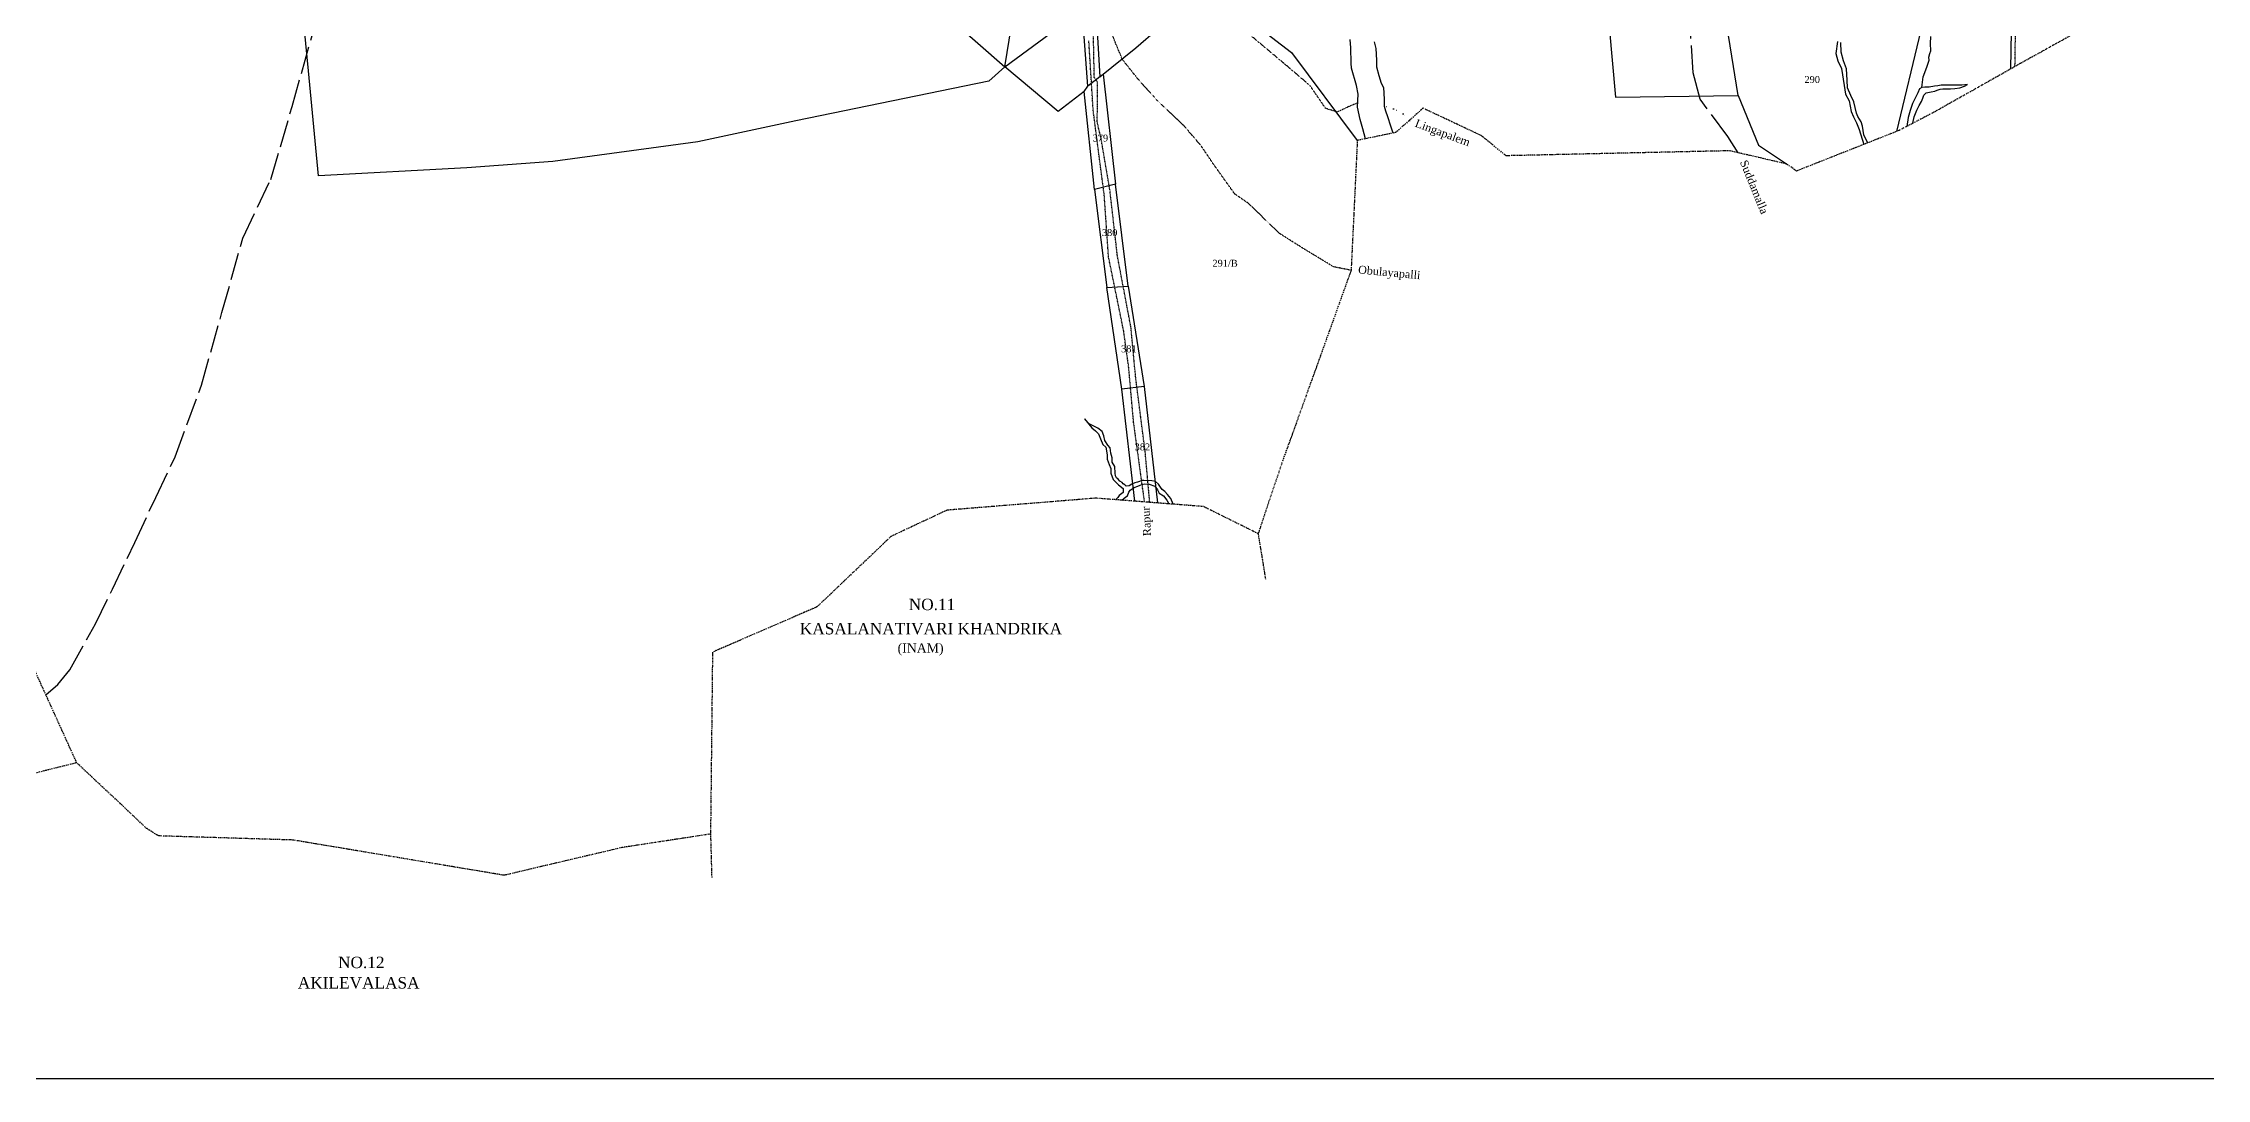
# Model space of a CAD drawing. Header units: millimetres. Extents: x -198 to 1953, y -1438 to 736.
# Drawn here: x 280 to 1226, y -1438 to -985 of the extents above; entities that cross this region are included whole.
import ezdxf

# ---------------------------------------------------------------- set-up
doc = ezdxf.new("R2010")
doc.units = ezdxf.units.MM
doc.header["$MEASUREMENT"] = 0
for name, pattern in [('ACAD_ISO02W100', [15, 12, -3]), ('ACAD_ISO07W100', [3, 0, -3]), ('BORDER', [1.75, 0.5, -0.25, 0.5, -0.25, 0, -0.25])]:
    doc.linetypes.add(name, pattern=pattern)
for name, color, linetype in [('CARTTRACK', 30, 'ACAD_ISO02W100'), ('NALA', 4, 'Continuous'), ('SURVEY_BND', 7, 'Continuous'), ('SURVEY_NO', 7, 'Continuous')]:
    doc.layers.add(name, color=color, linetype=linetype)
doc.layers.add('FOOTPATH', color=150, linetype='ACAD_ISO07W100', lineweight=30)
doc.layers.add('VILL_BOUNDARY', color=6, linetype='BORDER', lineweight=30)
doc.styles.get("Standard").update_dxf_attribs({"font": 'TIMES.TTF'})

msp = doc.modelspace()

# ---------------------------------------------------------------- linework, layer by layer
at = {"lineweight": 30}
msp.add_lwpolyline([(-197.59, 735.53), (1952.81, 735.53), (1952.81, -1437.51), (-197.59, -1437.51)], close=True, dxfattribs=at)
at = {"layer": 'CARTTRACK'}
for points in [[(1020.98, -1032.57), (1016.45, -1025.4), (1004.34, -1009.16), (1001.27, -997.64), (999.64, -972.11), (997.66, -958.89), (988.74, -936.82), (969.41, -908.99), (952.79, -885.37), (929.91, -854.74), (908.22, -825.73), (891.34, -801.75), (886.01, -792.62), (858.12, -760.28), (844.77, -742.89), (839.94, -736.48)], [(280.76, -1269.69), (286.01, -1265.15), (291.26, -1258.64), (302.39, -1238.58), (309.82, -1223.48), (319.64, -1202.98), (328.75, -1183.3), (337.27, -1165.6), (348.78, -1134.15), (357.73, -1102.41), (366.84, -1069.94), (379.06, -1044.31), (388.45, -1012.28), (397.92, -978.71), (403.38, -942.6), (405.72, -906.27), (409.79, -862.24), (411.22, -843.09)]]:
    msp.add_lwpolyline(points, dxfattribs=at)
at = {"layer": 'FOOTPATH', "ltscale": 0.002}
for points in [[(851.67, -1083.98), (844.06, -1082.47), (831.23, -1074.73), (820.31, -1067.83), (806.79, -1054.73), (800.74, -1050.56), (791.93, -1038.21), (785.97, -1029.41), (778.73, -1020.99), (766.54, -1009.35), (758.45, -1000.37), (751.68, -991.84), (748.47, -984.21), (742.95, -969.82), (738.06, -964.04), (734.86, -963.06), (732.99, -954.46), (728.18, -940.95), (722.93, -926.56), (721.69, -923.36)], [(1142.07, -994.88), (1142.38, -973.92)], [(761.3, -1185.29), (756.54, -1150.52), (754.36, -1126.27), (752.18, -1110.49), (745.57, -1078.16), (743.69, -1051.14), (738.85, -1014.06), (736.96, -983.69)], [(763.59, -1185.47), (761.66, -1163.95), (757.4, -1130.56), (755.38, -1109.02), (749.42, -1077.54), (746.17, -1048.98), (742.24, -1025.99), (740.55, -1019.09), (740.78, -1010.9), (740.66, -1001.59), (739.32, -999.68), (738.98, -981.69)], [(854.5, -1010.8), (850.4, -1012.49), (845.7, -1014.77), (840.52, -1013.18), (833.69, -1003.18), (822.85, -993.95), (807.72, -981.26)]]:
    msp.add_lwpolyline(points, dxfattribs=at)
at = {"layer": 'FOOTPATH'}
msp.add_lwpolyline([(877.15, -1018.42), (874.43, -1015.53), (870.22, -1013.39), (866.29, -1012.29)], dxfattribs=at)
at = {"layer": 'NALA'}
for points in [[(857.91, -1026.44), (856.77, -1022.1), (855.61, -1018.05), (854.4, -1012.62), (854.71, -1006.93), (853.98, -1003.12), (851.79, -995.58), (851.71, -993.39), (851.54, -986.74), (851.3, -983.11)], [(870.05, -1023.97), (869.03, -1021.01), (867.79, -1016.83), (866.8, -1014.41), (866.29, -1012.29), (866.21, -1009.36), (866.13, -1006.32), (865.98, -1004.2), (865.02, -1002.24), (863.91, -998.88), (862.87, -995.19), (862.87, -992.14), (862.58, -986.91), (861.91, -984.01)], [(1064.47, -983.89), (1063.78, -989.14), (1064.52, -992.32), (1066.22, -995.77), (1067.29, -1003.23), (1067.87, -1007), (1069.52, -1009.92), (1070.43, -1014.5), (1071.44, -1016.83), (1072.77, -1019.54), (1073.89, -1022.35), (1075.95, -1028.92)], [(1101.35, -1003.97), (1101.85, -999.32), (1103.58, -995.19), (1104.53, -992.1), (1104.44, -990.79), (1104.78, -989.2), (1105.2, -987.98), (1105.06, -984.83), (1105.31, -981.74)], [(1077.65, -1028.25), (1076.87, -1026.62), (1076, -1024.68), (1075.4, -1020.9), (1074.73, -1018.99), (1073.31, -1016.78), (1072.82, -1015.21), (1071.58, -1010.28), (1070.31, -1007.51), (1068.81, -1004.22), (1068.68, -1000.77), (1068.36, -995.83), (1067.06, -992.39), (1066.1, -988.62), (1065.88, -984.32)], [(1097.36, -1019.7), (1097.95, -1016.92), (1099.09, -1013.96), (1100.13, -1011.89), (1101.2, -1010.14), (1101.78, -1008.73), (1102.17, -1007.35), (1103.17, -1006.35), (1105.42, -1005.9), (1107.08, -1005.68), (1107.98, -1005.26), (1109.39, -1004.75), (1110.57, -1004.67), (1112.14, -1004.61), (1113.88, -1004.56), (1115.74, -1004.47), (1117.96, -1004.11), (1120.04, -1003.46), (1121.36, -1002.76), (1118.83, -1003.04), (1114.36, -1003.04), (1112.98, -1003.04), (1111.1, -1003.04), (1109.78, -1003.04), (1108.29, -1003.24), (1106.83, -1003.43), (1104.47, -1003.88), (1102.64, -1003.91), (1101.35, -1003.97), (1100.36, -1004.58), (1099.63, -1006.35), (1098.76, -1008.15), (1097.21, -1011.06), (1096.2, -1014.12), (1095.36, -1017.12), (1094.74, -1021.06)], [(773.79, -1186.26), (772.81, -1183.71), (771.41, -1182.09), (770.21, -1180.65), (769.09, -1179.81), (768.26, -1178.79), (767.37, -1177.45), (766.17, -1176.38), (764.5, -1176.1), (761.01, -1175.92), (760.32, -1175.96), (758.18, -1176.57), (757.02, -1176.94), (755.81, -1177.49), (754.65, -1178.19), (753.26, -1178.37), (752.65, -1177.86), (752, -1177.31), (751.49, -1176.84), (750.56, -1176.24), (749.77, -1175.31), (749.03, -1174.66), (748.61, -1173.87), (748.52, -1172.76), (748.27, -1169.82), (747.11, -1167.91), (747.11, -1165.97), (746.51, -1163.92), (746.23, -1161.6), (745.26, -1160.44), (744, -1158.45), (743.44, -1156.38), (742.79, -1154.44), (740.89, -1152.95), (739.49, -1152.26), (738.19, -1151.65), (737.12, -1151.05), (735.03, -1148.92), (738.24, -1152.81), (739.91, -1154.2), (741.16, -1155.5), (742, -1157.64), (743.07, -1160.14), (744.42, -1161.35), (745.02, -1164.67), (744.93, -1166.53), (745.81, -1168.9), (746.51, -1170.7), (746.51, -1172.75), (747.62, -1175.44), (749.99, -1177.8), (751.94, -1179.38), (751.99, -1181.14), (750.18, -1182.51), (749.62, -1183.35), (748.62, -1184.3)], [(751.44, -1184.52), (753.2, -1183.06), (753.8, -1182.55), (754.41, -1180.93), (755.01, -1180.09), (756.77, -1178.98), (758.35, -1178.42), (760.07, -1177.68), (761.42, -1177.4), (763.32, -1177.54), (765.83, -1178.38), (766.99, -1179.95), (767.74, -1181.44), (769.55, -1182.6), (771.03, -1184.55), (771.97, -1186.12)]]:
    msp.add_lwpolyline(points, dxfattribs=at)
at = {"layer": 'SURVEY_BND'}
for points in [[(700.27, -995), (693.27, -1001.25), (608.79, -1018.66), (565.87, -1027.75), (502.42, -1036.41), (464.83, -1039.23), (399.97, -1042.72), (395.63, -996.8), (390.07, -939.8), (382.82, -874.85), (381.03, -851.91), (398.83, -853.8), (427.79, -847.75), (465.94, -841.64), (489.78, -844.46), (493.01, -854.44)], [(635.18, -937.9), (700.27, -995), (711.68, -924.01)], [(700.27, -995), (720.09, -980.37), (722.42, -959.05), (711.68, -924.01)], [(961.92, -948.22), (967.35, -1008.29), (1020.96, -1007.51), (1013.93, -964.02)], [(1141.05, -946.66), (1140.17, -995.95)], [(741.79, -999.34), (736.54, -1003.42), (733.35, -959.88)], [(739.48, -959.58), (741.79, -999.34), (757.44, -986.73), (767.2, -978.22), (789.22, -960.81)], [(789.22, -960.81), (825.57, -988.73), (854.39, -1027.16)], [(1088.97, -976.86), (1100.85, -978.99), (1090.24, -1023.27)], [(734.88, -1005.79), (723.57, -1014.54), (700.27, -995)], [(743.25, -998.16), (748.64, -1046.28), (739.36, -1048.6), (734.88, -1005.79), (736.54, -1003.42)], [(1020.96, -1007.51), (1029.82, -1029.22), (1042.1, -1037.46)], [(739.36, -1048.6), (744.79, -1091.49), (754.17, -1090.91), (748.64, -1046.28)], [(754.17, -1090.91), (761.14, -1134.74), (751.41, -1135.9), (744.79, -1091.49)], [(761.14, -1134.74), (767.01, -1185.73)], [(757.08, -1184.96), (751.41, -1135.9)]]:
    msp.add_lwpolyline(points, dxfattribs=at)
at = {"layer": 'VILL_BOUNDARY'}
for points in [[(1190.16, -968.15), (1144.32, -993.61), (1106.62, -1014.87), (1091.32, -1022.84), (1046.53, -1040.56), (1042.1, -1037.46), (1017.26, -1031.71), (919.51, -1033.89), (908.61, -1025.08), (883.15, -1013.1), (871.16, -1023.74), (854.39, -1027.16), (851.67, -1083.98), (842.12, -1110.59), (821.42, -1168.14), (810.99, -1199.16), (787.12, -1187.3), (740.06, -1183.63), (674.93, -1188.88), (650.46, -1200.32), (618.01, -1231.17), (572.32, -1250.99), (571.45, -1330.51), (532.71, -1336.42), (481.16, -1348.55), (388.75, -1333.12), (330.02, -1331.33)], [(810.99, -1199.16), (814.2, -1218.98)], [(330.02, -1331.33), (324.8, -1328.1), (313.07, -1316.99), (294.22, -1299.36), (275.56, -1258.25)], [(294.22, -1299.36), (275.74, -1303.95)], [(571.45, -1330.51), (571.97, -1349.52)]]:
    msp.add_lwpolyline(points, dxfattribs=at)

# ---------------------------------------------------------------- texts
at = {"layer": 'SURVEY_NO'}
for s, height, p in [('290', 3, (1049.97, -1002.04)), ('379', 3, (738.59, -1027.64)), ('380', 3, (742.65, -1068.97)), ('291/B', 3, (790.99, -1082.38)), ('381', 3, (751.05, -1119.81)), ('382', 3, (756.99, -1162.72)), ('NO.11', 5, (658.16, -1232.59)), ('KASALANATIVARI KHANDRIKA', 5, (610.51, -1243.19)), ('(INAM)', 4, (653.28, -1251.16)), ('NO.12', 5, (408.51, -1389.14)), ('AKILEVALASA', 5, (390.91, -1398.06))]:
    msp.add_text(s, height=height, dxfattribs=at).set_placement(p)
for s, rotation, p in [('Lingapalem', 339.69587, (879.29, -1021.05)), ('Suddamalla', 292.11068, (1021.7, -1036.65)), ('Obulayapalli', 354.57305, (854.62, -1085.33)), ('Rapur', 93.11344, (764.19, -1200.13))]:
    msp.add_text(s, height=3.5, rotation=rotation, dxfattribs=at).set_placement(p)

doc.saveas('drawing.dxf')
